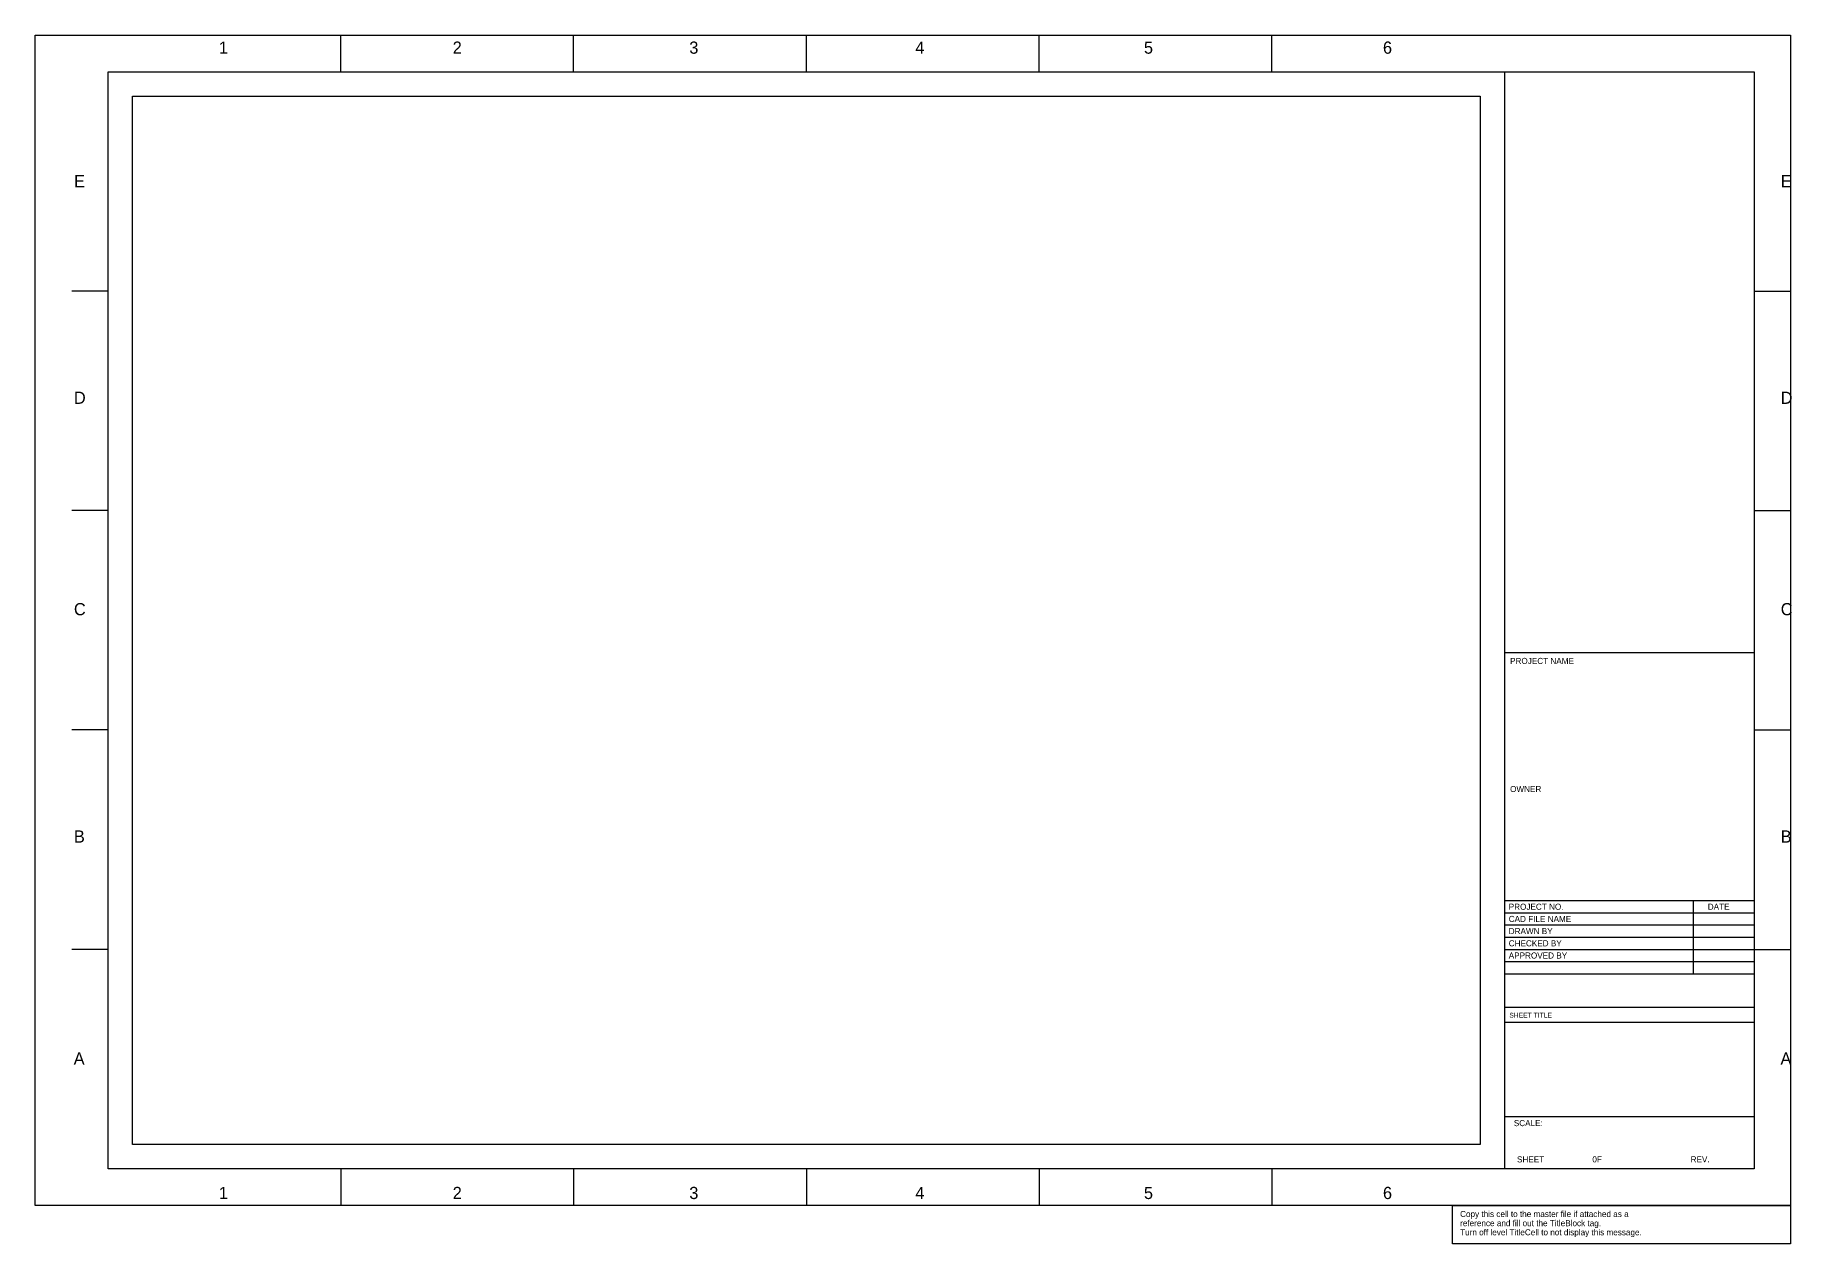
# Model space of a CAD drawing. Extents: x 0 to 36, y -0.8 to 24.
import ezdxf

# ---------------------------------------------------------------- set-up
doc = ezdxf.new("R2010")
doc.units = 0
for name, color, linetype in [('Border', 7, 'Continuous'), ('BorderPlot', 7, 'Continuous'), ('ClipShape', 7, 'Continuous'), ('Default', 7, 'Continuous'), ('TitleBlock', 7, 'Continuous'), ('TitleBlockT', 7, 'Continuous'), ('TitleCell', 7, 'Continuous')]:
    doc.layers.add(name, color=color, linetype=linetype)

msp = doc.modelspace()

# ---------------------------------------------------------------- linework, layer by layer
at = {"layer": 'Border'}
for p, q in [((6.272, 23.25), (6.272, 24)), ((11.043, 23.25), (11.043, 24)), ((15.815, 23.25), (15.815, 24)), ((20.587, 23.25), (20.587, 24)), ((25.358, 23.25), (25.358, 24)), ((30.13, 23.25), (30.13, 0.75)), ((1.5, 18.75), (0.75, 18.75)), ((35.25, 18.75), (36, 18.75)), ((1.5, 14.25), (0.75, 14.25)), ((35.25, 14.25), (36, 14.25)), ((1.5, 9.75), (0.75, 9.75)), ((35.25, 9.75), (36, 9.75)), ((1.5, 5.25), (0.75, 5.25)), ((35.25, 5.25), (36, 5.25)), ((6.272, 0.75), (6.272, 0)), ((11.043, 0.75), (11.043, 0)), ((15.815, 0.75), (15.815, 0)), ((20.587, 0.75), (20.587, 0)), ((25.358, 0.75), (25.358, 0))]:
    msp.add_line(p, q, dxfattribs=at)
msp.add_lwpolyline([(35.25, 0.75), (1.5, 0.75), (1.5, 23.25), (35.25, 23.25)], close=True, dxfattribs=at)
at = {"layer": 'BorderPlot'}
msp.add_lwpolyline([(0, 24), (36, 24), (36, 0), (0, 0)], close=True, dxfattribs=at)
at = {"layer": 'ClipShape'}
for p, q in [((2, 1.25), (2, 22.75)), ((2, 22.75), (29.63, 22.75)), ((29.63, 22.75), (29.63, 1.25)), ((29.63, 1.25), (2, 1.25))]:
    msp.add_line(p, q, dxfattribs=at)
at = {"layer": 'TitleBlock'}
for p, q in [((30.13, 11.34), (35.25, 11.34)), ((30.13, 6.251), (35.25, 6.251)), ((30.13, 6.001), (35.25, 6.001)), ((30.13, 5.751), (35.25, 5.751)), ((30.13, 5.501), (35.25, 5.501)), ((30.13, 5.251), (35.25, 5.251)), ((30.13, 5.001), (35.25, 5.001)), ((30.13, 4.751), (35.25, 4.751)), ((30.13, 4.067), (35.25, 4.067)), ((30.13, 3.755), (35.25, 3.755)), ((30.13, 1.826), (35.25, 1.826)), ((35.25, 0.75), (35.25, 0.75))]:
    msp.add_line(p, q, dxfattribs=at)
at = {"layer": 'TitleBlockT'}
msp.add_line((34.002, 6.251), (34.002, 4.751), dxfattribs=at)
at = {"layer": 'TitleCell'}
msp.add_lwpolyline([(29.067, 0), (36, 0), (36, -0.788), (29.067, -0.788)], close=True, dxfattribs=at)

# ---------------------------------------------------------------- texts
at = {"layer": 'Border'}
for s, p in [('1', (3.769, 23.619)), ('2', (8.563, 23.619)), ('3', (13.415, 23.619)), ('4', (18.05, 23.619)), ('5', (22.738, 23.619)), ('6', (27.64, 23.619)), ('E', (0.797, 20.881)), ('D', (0.795, 16.438)), ('C', (0.796, 12.103)), ('B', (0.796, 7.441)), ('A', (0.791, 2.888))]:
    msp.add_text(s, height=0.25, dxfattribs=at).set_placement(p)
for s, p in [('E', (35.797, 20.881)), ('D', (35.796, 16.438)), ('C', (35.797, 12.103)), ('B', (35.797, 7.441)), ('A', (35.792, 2.888)), ('1', (3.769, 0.131)), ('2', (8.563, 0.131)), ('3', (13.415, 0.131)), ('4', (18.05, 0.131)), ('5', (22.738, 0.131)), ('6', (27.64, 0.131))]:
    msp.add_text(s, height=0.25, rotation=360, dxfattribs=at).set_placement(p)
at = {"layer": 'Default'}
msp.add_text('SCALE:', height=0.125, dxfattribs=at).set_placement((30.323, 1.626))
at = {"layer": 'TitleBlockT'}
for s, height, p in [('PROJECT NAME', 0.125, (30.247, 11.104)), ('OWNER', 0.125, (30.247, 8.477)), ('PROJECT NO.', 0.125, (30.219, 6.063)), ('DATE', 0.125, (34.301, 6.063)), ('CAD FILE NAME', 0.125, (30.219, 5.813)), ('CHECKED BY', 0.125, (30.219, 5.313)), ('DRAWN BY', 0.125, (30.219, 5.563)), ('APPROVED BY', 0.125, (30.219, 5.063)), ('SHEET TITLE', 0.1, (30.231, 3.851)), ('SHEET', 0.125, (30.389, 0.882)), ('0F', 0.125, (31.934, 0.882)), ('REV.', 0.125, (33.949, 0.882))]:
    msp.add_text(s, height=height, dxfattribs=at).set_placement(p)
at = {"layer": 'TitleCell'}
for s, p in [('Copy this cell to the master file if attached as a ', (29.222, -0.238)), ('reference and fill out the TitleBlock tag.', (29.222, -0.426)), ('Turn off level TitleCell to not display this message.', (29.222, -0.613))]:
    msp.add_text(s, height=0.125, dxfattribs=at).set_placement(p)

doc.saveas('drawing.dxf')
